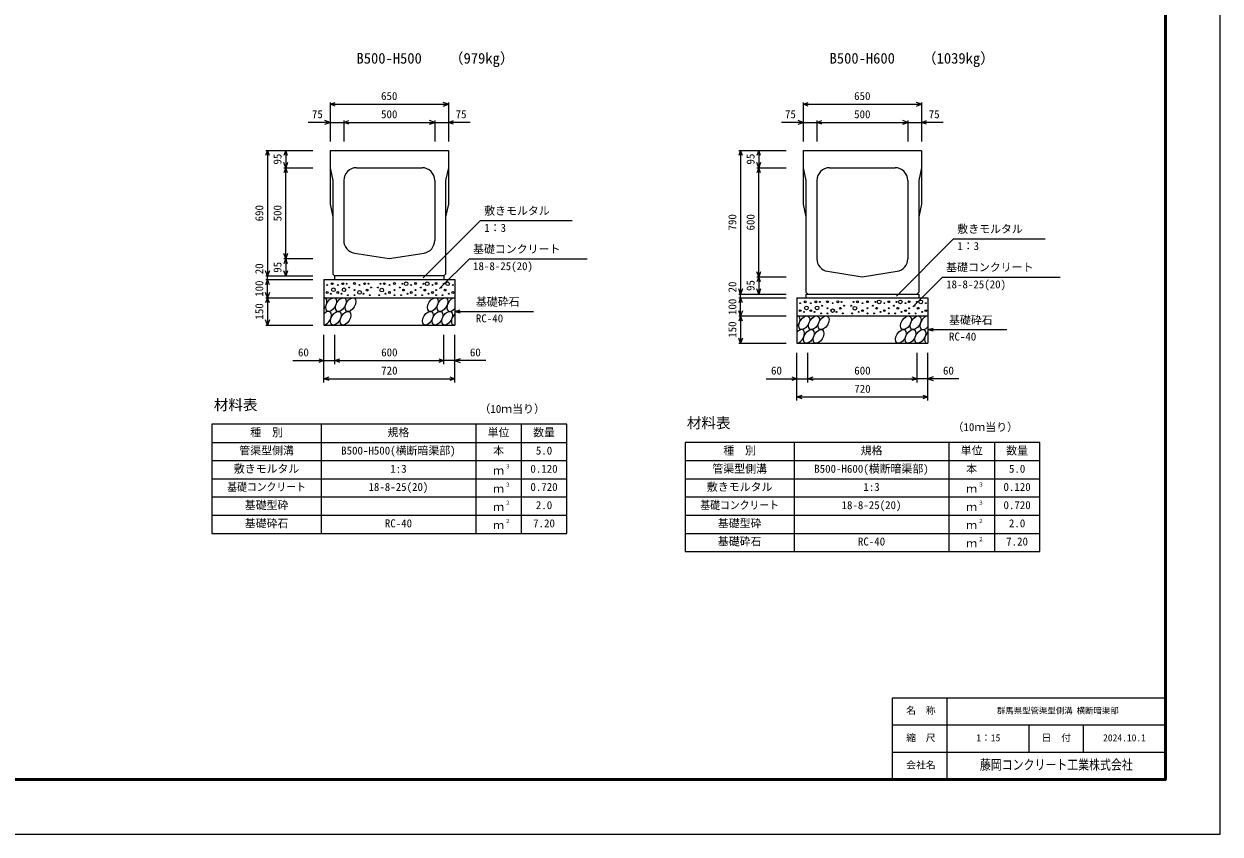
# Model space of a CAD drawing. Units: millimetres, scale not verified. Extents: x -12600 to 12600, y -4455 to 4455.
# Drawn here: x 6026 to 12600, y -4455 to 0 of the extents above; entities that cross this region are included whole.
import ezdxf
from ezdxf.enums import TextEntityAlignment as Align

# ---------------------------------------------------------------- set-up
doc = ezdxf.new("R2010")
doc.units = ezdxf.units.MM
doc.header["$LTSCALE"] = 15
for name, color, linetype, lineweight in [('0-0_DIM', 7, 'Continuous', 25), ('0-1_Defpoints', 5, 'Continuous', 25), ('0-2_HATCH', 6, 'Continuous', 25), ('0-3_HYO', 3, 'Continuous', 25), ('0-4_HYO2', 4, 'Continuous', 25), ('0-5_OUTLINE', 3, 'Continuous', 25), ('0-7_TXT', 7, 'Continuous', 25), ('0-8_WAKU', 3, 'Continuous', 25), ('0-9_WAKU-LINE', 7, 'Continuous', 25)]:
    doc.layers.add(name, color=color, linetype=linetype, lineweight=lineweight)
doc.layers.add('0-A_WAKU-TXT', color=7, linetype='Continuous')
doc.styles.add('ＭＳ ゴシック', font='')
doc.styles.get('ＭＳ ゴシック').set_extended_font_data('MS Gothic')

msp = doc.modelspace()

# ---------------------------------------------------------------- linework, layer by layer
at = {"layer": '0-0_DIM'}
for p, q in [((7708.87, -431.79), (7708.87, -646.79)), ((7708.87, -441.79), (8358.87, -441.79)), ((8358.87, -431.79), (8358.87, -646.79)), ((10308.87, -431.79), (10308.87, -646.79)), ((10308.87, -441.79), (10958.87, -441.79)), ((10958.87, -431.79), (10958.87, -646.79)), ((7708.87, -541.79), (7588.87, -541.79)), ((7783.87, -531.79), (7783.87, -646.79)), ((8283.87, -531.79), (8283.87, -646.79)), ((8478.87, -541.79), (8358.87, -541.79)), ((10308.87, -541.79), (10188.87, -541.79)), ((10383.87, -531.79), (10383.87, -646.79)), ((10883.87, -531.79), (10883.87, -646.79)), ((11078.87, -541.79), (10958.87, -541.79)), ((7354.67, -695.82), (7614.72, -695.82)), ((7364.67, -695.82), (7364.67, -1385.82)), ((7464.67, -695.82), (7464.67, -790.82)), ((9954.67, -695.82), (10214.72, -695.82)), ((9964.67, -695.82), (9964.67, -1485.82)), ((10064.67, -695.82), (10064.67, -790.82)), ((7454.67, -790.82), (7614.72, -790.82)), ((7464.67, -1290.82), (7464.67, -790.82)), ((10054.67, -790.82), (10214.72, -790.82)), ((10064.67, -1390.82), (10064.67, -790.82)), ((8535.72, -1081.58), (8220.84, -1396.46)), ((8535.72, -1081.58), (9038.38, -1081.58)), ((11135.72, -1181.58), (10820.84, -1496.46)), ((11135.72, -1181.58), (11638.38, -1181.58)), ((7454.67, -1290.82), (7614.72, -1290.82)), ((7464.67, -1290.82), (7464.67, -1385.82)), ((8474.44, -1292.17), (8310.78, -1455.82)), ((8474.44, -1292.17), (9121.31, -1292.17)), ((7354.67, -1385.82), (7614.72, -1385.82)), ((7354.67, -1405.82), (7614.72, -1405.82)), ((7364.67, -1405.82), (7364.67, -1385.82)), ((7364.67, -1505.82), (7364.67, -1405.82)), ((10054.67, -1390.82), (10214.72, -1390.82)), ((10064.67, -1390.82), (10064.67, -1485.82)), ((11074.44, -1392.17), (10910.78, -1555.82)), ((11074.44, -1392.17), (11721.31, -1392.17)), ((7354.67, -1505.82), (7614.72, -1505.82)), ((7364.67, -1505.82), (7364.67, -1655.82)), ((9954.67, -1485.82), (10214.72, -1485.82)), ((9954.67, -1505.82), (10214.72, -1505.82)), ((9964.67, -1505.82), (9964.67, -1485.82)), ((9964.67, -1605.82), (9964.67, -1505.82)), ((8393.87, -1580.82), (8422.85, -1573.06)), ((8393.87, -1580.82), (8827.18, -1580.82)), ((8393.87, -1580.82), (8422.85, -1588.59)), ((9954.67, -1605.82), (10214.72, -1605.82)), ((9964.67, -1605.82), (9964.67, -1755.82)), ((7354.67, -1655.82), (7614.72, -1655.82)), ((7674.62, -1971.34), (7674.62, -1708.99)), ((7734.62, -1871.34), (7734.62, -1708.99)), ((8334.62, -1871.34), (8334.62, -1708.99)), ((8394.62, -1971.34), (8394.62, -1708.99)), ((10993.87, -1680.82), (11022.85, -1673.06)), ((10993.87, -1680.82), (11427.18, -1680.82)), ((10993.87, -1680.82), (11022.85, -1688.59)), ((9954.67, -1755.82), (10214.72, -1755.82)), ((10274.62, -2071.34), (10274.62, -1808.99)), ((10334.62, -1971.34), (10334.62, -1808.99)), ((10934.62, -1971.34), (10934.62, -1808.99)), ((10994.62, -2071.34), (10994.62, -1808.99)), ((7504.62, -1851.34), (7674.62, -1851.34)), ((7674.62, -1851.34), (7734.62, -1851.34)), ((7734.62, -1851.34), (8334.62, -1851.34)), ((7674.62, -1951.34), (8394.62, -1951.34)), ((10104.62, -1951.34), (10274.62, -1951.34)), ((10274.62, -1951.34), (10334.62, -1951.34)), ((10334.62, -1951.34), (10934.62, -1951.34)), ((10274.62, -2051.34), (10994.62, -2051.34))]:
    msp.add_line(p, q, dxfattribs=at)
for points in [[(7737.06, -452.05), (7708.87, -441.79), (7737.06, -431.53)], [(8330.68, -452.05), (8358.87, -441.79), (8330.68, -431.53)], [(10337.06, -452.05), (10308.87, -441.79), (10337.06, -431.53)], [(10930.68, -452.05), (10958.87, -441.79), (10930.68, -431.53)], [(7680.68, -552.05), (7708.87, -541.79), (7680.68, -531.53)], [(7708.87, -541.79), (7783.87, -541.79), (8283.87, -541.79), (8358.87, -541.79)], [(7812.06, -552.05), (7783.87, -541.79), (7812.06, -531.53)], [(8255.68, -552.05), (8283.87, -541.79), (8255.68, -531.53)], [(8387.06, -552.05), (8358.87, -541.79), (8387.06, -531.53)], [(10280.68, -552.05), (10308.87, -541.79), (10280.68, -531.53)], [(10308.87, -541.79), (10383.87, -541.79), (10883.87, -541.79), (10958.87, -541.79)], [(10412.06, -552.05), (10383.87, -541.79), (10412.06, -531.53)], [(10855.68, -552.05), (10883.87, -541.79), (10855.68, -531.53)], [(10987.06, -552.05), (10958.87, -541.79), (10987.06, -531.53)], [(7374.93, -724.01), (7364.67, -695.82), (7354.41, -724.01)], [(7474.93, -724.01), (7464.67, -695.82), (7454.41, -724.01)], [(9974.93, -724.01), (9964.67, -695.82), (9954.41, -724.01)], [(10074.93, -724.01), (10064.67, -695.82), (10054.41, -724.01)], [(7474.93, -762.63), (7464.67, -790.82), (7454.41, -762.63)], [(10074.93, -762.63), (10064.67, -790.82), (10054.41, -762.63)], [(7474.93, -819.01), (7464.67, -790.82), (7454.41, -819.01)], [(10074.93, -819.01), (10064.67, -790.82), (10054.41, -819.01)], [(7474.93, -1262.63), (7464.67, -1290.82), (7454.41, -1262.63)], [(7474.93, -1319.01), (7464.67, -1290.82), (7454.41, -1319.01)], [(7374.93, -1357.63), (7364.67, -1385.82), (7354.41, -1357.63)], [(7474.93, -1357.63), (7464.67, -1385.82), (7454.41, -1357.63)], [(10074.93, -1362.63), (10064.67, -1390.82), (10054.41, -1362.63)], [(7374.93, -1434.01), (7364.67, -1405.82), (7354.41, -1434.01)], [(10074.93, -1419.01), (10064.67, -1390.82), (10054.41, -1419.01)], [(7374.93, -1477.63), (7364.67, -1505.82), (7354.41, -1477.63)], [(7374.93, -1534.01), (7364.67, -1505.82), (7354.41, -1534.01)], [(9974.93, -1457.63), (9964.67, -1485.82), (9954.41, -1457.63)], [(9974.93, -1534.01), (9964.67, -1505.82), (9954.41, -1534.01)], [(10074.93, -1457.63), (10064.67, -1485.82), (10054.41, -1457.63)], [(9974.93, -1577.63), (9964.67, -1605.82), (9954.41, -1577.63)], [(7374.93, -1627.63), (7364.67, -1655.82), (7354.41, -1627.63)], [(9974.93, -1634.01), (9964.67, -1605.82), (9954.41, -1634.01)], [(9974.93, -1727.63), (9964.67, -1755.82), (9954.41, -1727.63)], [(7646.43, -1841.08), (7674.62, -1851.34), (7646.43, -1861.6)], [(7762.81, -1861.6), (7734.62, -1851.34), (7762.81, -1841.08)], [(8306.43, -1841.08), (8334.62, -1851.34), (8306.43, -1861.6)], [(8564.62, -1851.34), (8394.62, -1851.34), (8334.62, -1851.34)], [(8422.81, -1841.08), (8394.62, -1851.34), (8422.81, -1861.6)], [(7702.81, -1961.6), (7674.62, -1951.34), (7702.81, -1941.08)], [(8366.43, -1941.08), (8394.62, -1951.34), (8366.43, -1961.6)], [(10246.43, -1941.08), (10274.62, -1951.34), (10246.43, -1961.6)], [(10362.81, -1961.6), (10334.62, -1951.34), (10362.81, -1941.08)], [(10906.43, -1941.08), (10934.62, -1951.34), (10906.43, -1961.6)], [(11164.62, -1951.34), (10994.62, -1951.34), (10934.62, -1951.34)], [(11022.81, -1941.08), (10994.62, -1951.34), (11022.81, -1961.6)], [(10302.81, -2061.6), (10274.62, -2051.34), (10302.81, -2041.08)], [(10966.43, -2041.08), (10994.62, -2051.34), (10966.43, -2061.6)]]:
    msp.add_lwpolyline(points, dxfattribs=at)
at = {"layer": '0-1_Defpoints'}
msp.add_lwpolyline([(0, -4455), (12600, -4455), (12600, 4455), (0, 4455)], close=True, dxfattribs=at)
at = {"layer": '0-2_HATCH'}
for centre, radius in [((7692.25, -1435.65), 2.5), ((7720.29, -1428.64), 5), ((7750.8, -1435.65), 2.5), ((7778.84, -1428.64), 5), ((7799.87, -1428.64), 2.5), ((7842.76, -1427.77), 5), ((7870.8, -1435.65), 2.5), ((7898.84, -1428.64), 5), ((7919.87, -1428.64), 2.5), ((7985.73, -1428.64), 2.5), ((8006.76, -1428.64), 5), ((8034.79, -1435.65), 2.5), ((8062.83, -1427.77), 5), ((8105.73, -1428.64), 2.5), ((8126.76, -1428.64), 10), ((8154.79, -1435.65), 2.5), ((8178.83, -1427.77), 5), ((8221.72, -1428.64), 2.5), ((8242.76, -1428.64), 10), ((8270.79, -1435.65), 2.5), ((8291.07, -1427.77), 5), ((8333.96, -1428.64), 2.5), ((8354.99, -1428.64), 10), ((8383.03, -1435.65), 2.5), ((7692.25, -1476.79), 5), ((7713.28, -1483.8), 2.5), ((7726.83, -1461.66), 10), ((7750.8, -1476.79), 5), ((7771.83, -1483.8), 2.5), ((7785.38, -1461.66), 10), ((7806.88, -1491.67), 2.5), ((7813.89, -1449.65), 2.5), ((7842.76, -1463.66), 2.5), ((7842.76, -1491.67), 2.5), ((7870.8, -1476.79), 10), ((7891.83, -1483.8), 2.5), ((7912.86, -1463.66), 5), ((7926.88, -1491.67), 2.5), ((7933.89, -1449.65), 2.5), ((7971.71, -1449.65), 2.5), ((7978.72, -1491.67), 2.5), ((7992.74, -1463.66), 10), ((8013.76, -1483.8), 2.5), ((8034.79, -1476.79), 5), ((8062.83, -1463.66), 2.5), ((8062.83, -1491.67), 2.5), ((8091.71, -1449.65), 2.5), ((8098.72, -1491.67), 2.5), ((8112.74, -1463.66), 5), ((8133.76, -1483.8), 2.5), ((8154.79, -1476.79), 5), ((8178.83, -1463.66), 2.5), ((8178.83, -1491.67), 2.5), ((8207.71, -1449.65), 2.5), ((8214.72, -1491.67), 2.5), ((8228.74, -1463.66), 5), ((8249.76, -1483.8), 2.5), ((8270.79, -1476.79), 5), ((8291.07, -1463.66), 2.5), ((8291.07, -1491.67), 2.5), ((8319.94, -1449.65), 2.5), ((8326.95, -1491.67), 2.5), ((8340.97, -1463.66), 5), ((8362, -1483.8), 2.5), ((8383.03, -1476.79), 5), ((10292.25, -1576.79), 5), ((10292.25, -1535.65), 2.5), ((10320.29, -1528.64), 5), ((10326.83, -1561.66), 10), ((10350.8, -1576.79), 5), ((10350.8, -1535.65), 2.5), ((10378.84, -1528.64), 5), ((10385.38, -1561.66), 10), ((10399.87, -1528.64), 2.5), ((10413.89, -1549.65), 2.5), ((10442.76, -1527.77), 5), ((10442.76, -1563.66), 2.5), ((10470.8, -1576.79), 10), ((10470.8, -1535.65), 2.5), ((10498.84, -1528.64), 5), ((10512.86, -1563.66), 5), ((10519.87, -1528.64), 2.5), ((10533.89, -1549.65), 2.5), ((10571.71, -1549.65), 2.5), ((10592.74, -1563.66), 10), ((10585.73, -1528.64), 2.5), ((10606.76, -1528.64), 5), ((10634.79, -1576.79), 5), ((10634.79, -1535.65), 2.5), ((10662.83, -1527.77), 5), ((10662.83, -1563.66), 2.5), ((10691.71, -1549.65), 2.5), ((10705.73, -1528.64), 2.5), ((10712.74, -1563.66), 5), ((10726.76, -1528.64), 10), ((10754.79, -1576.79), 5), ((10754.79, -1535.65), 2.5), ((10778.83, -1527.77), 5), ((10778.83, -1563.66), 2.5), ((10807.71, -1549.65), 2.5), ((10821.72, -1528.64), 2.5), ((10828.74, -1563.66), 5), ((10842.76, -1528.64), 10), ((10870.79, -1576.79), 5), ((10870.79, -1535.65), 2.5), ((10891.07, -1527.77), 5), ((10891.07, -1563.66), 2.5), ((10919.94, -1549.65), 2.5), ((10933.96, -1528.64), 2.5), ((10940.97, -1563.66), 5), ((10954.99, -1528.64), 10), ((10983.03, -1576.79), 5), ((10983.03, -1535.65), 2.5), ((10313.28, -1583.8), 2.5), ((10371.83, -1583.8), 2.5), ((10406.88, -1591.67), 2.5), ((10442.76, -1591.67), 2.5), ((10491.83, -1583.8), 2.5), ((10526.88, -1591.67), 2.5), ((10578.72, -1591.67), 2.5), ((10613.76, -1583.8), 2.5), ((10662.83, -1591.67), 2.5), ((10698.72, -1591.67), 2.5), ((10733.76, -1583.8), 2.5), ((10778.83, -1591.67), 2.5), ((10814.72, -1591.67), 2.5), ((10849.76, -1583.8), 2.5), ((10891.07, -1591.67), 2.5), ((10926.95, -1591.67), 2.5), ((10962, -1583.8), 2.5)]:
    msp.add_circle(centre, radius, dxfattribs=at)
for centre, start_param, end_param in [((7661.51, -1543.34), 4.385593, 6.6745444), ((8380.01, -1543.34), 0.3357715, 4.4411806), ((7686.83, -1618.33), 3.5111464, 7.548991), ((8405.33, -1618.33), 1.2110787, 3.5658734), ((10261.51, -1643.34), 4.385593, 6.6745444), ((10980.01, -1643.34), 0.3357715, 4.4411806), ((10286.83, -1718.33), 3.5111464, 7.548991), ((11005.33, -1718.33), 1.2110787, 3.5658734)]:
    msp.add_ellipse(centre, major_axis=(21.81, 35.31), ratio=0.5792, start_param=start_param, end_param=end_param, dxfattribs=at)
for centre in [(7714.71, -1543.34), (7767.92, -1543.34), (7821.13, -1543.34), (8273.59, -1543.34), (8326.8, -1543.34), (7740.03, -1618.33), (7793.24, -1618.33), (8245.71, -1618.33), (8298.91, -1618.33), (8352.12, -1618.33), (10314.71, -1643.34), (10367.92, -1643.34), (10421.13, -1643.34), (10873.59, -1643.34), (10926.8, -1643.34), (10340.03, -1718.33), (10393.24, -1718.33), (10845.71, -1718.33), (10898.91, -1718.33), (10952.12, -1718.33)]:
    msp.add_ellipse(centre, major_axis=(21.81, 35.31), ratio=0.5792, dxfattribs=at)
at = {"layer": '0-3_HYO'}
for p, q in [((7659.62, -2201.34), (7659.62, -2801.34)), ((8509.62, -2201.34), (8509.62, -2801.34)), ((8759.62, -2201.34), (8759.62, -2801.34)), ((7059.62, -2301.34), (9009.62, -2301.34)), ((10259.62, -2301.34), (10259.62, -2901.34)), ((11109.62, -2301.34), (11109.62, -2901.34)), ((11359.62, -2301.34), (11359.62, -2901.34)), ((9659.62, -2401.34), (11609.62, -2401.34))]:
    msp.add_line(p, q, dxfattribs=at)
for points in [[(7059.62, -2801.34), (9009.62, -2801.34), (9009.62, -2201.34), (7059.62, -2201.34)], [(9659.62, -2901.34), (11609.62, -2901.34), (11609.62, -2301.34), (9659.62, -2301.34)]]:
    msp.add_lwpolyline(points, close=True, dxfattribs=at)
at = {"layer": '0-4_HYO2'}
for p, q in [((7059.62, -2401.34), (9009.62, -2401.34)), ((7059.62, -2501.34), (9009.62, -2501.34)), ((9659.62, -2501.34), (11609.62, -2501.34)), ((7059.62, -2601.34), (9009.62, -2601.34)), ((9659.62, -2601.34), (11609.62, -2601.34)), ((7059.62, -2701.34), (9009.62, -2701.34)), ((9659.62, -2701.34), (11609.62, -2701.34)), ((9659.62, -2801.34), (11609.62, -2801.34))]:
    msp.add_line(p, q, dxfattribs=at)
at = {"layer": '0-5_OUTLINE'}
for p, q in [((7708.87, -695.82), (7708.87, -990.82)), ((7708.87, -695.82), (8358.87, -695.82)), ((8358.87, -695.82), (8358.87, -990.82)), ((10308.87, -695.82), (10958.87, -695.82)), ((7708.87, -790.82), (7723.87, -860.82)), ((7853.87, -790.82), (8213.87, -790.82)), ((8358.87, -790.82), (8343.87, -860.82)), ((10308.87, -790.82), (10323.87, -860.82)), ((10453.87, -790.82), (10813.87, -790.82)), ((10958.87, -790.82), (10943.87, -860.82)), ((7723.87, -860.82), (7723.87, -1375.82)), ((7783.87, -860.82), (7783.87, -1191.13)), ((8283.87, -860.82), (8283.87, -1191.13)), ((8343.87, -860.82), (8343.87, -1375.82)), ((10323.87, -860.82), (10323.87, -1475.82)), ((10383.87, -860.82), (10383.87, -1291.13)), ((10883.87, -860.82), (10883.87, -1291.13)), ((10943.87, -860.82), (10943.87, -1475.82)), ((7708.87, -990.82), (7723.87, -1060.82)), ((8358.87, -990.82), (8343.87, -1060.82)), ((7842.81, -1260.25), (8033.87, -1290.82)), ((8033.87, -1290.82), (8224.93, -1260.25)), ((8333.87, -1385.82), (8343.87, -1375.82)), ((10442.81, -1360.25), (10633.87, -1390.82)), ((10633.87, -1390.82), (10824.93, -1360.25)), ((7673.87, -1405.82), (8393.87, -1405.82)), ((7673.87, -1405.82), (7673.87, -1655.82)), ((8333.87, -1385.82), (7733.87, -1385.82)), ((8333.87, -1385.82), (8333.87, -1405.82)), ((8393.87, -1405.82), (8393.87, -1655.82)), ((7673.87, -1505.82), (8393.87, -1505.82)), ((10273.87, -1505.82), (10993.87, -1505.82)), ((10273.87, -1505.82), (10273.87, -1755.82)), ((10323.87, -1475.82), (10333.87, -1485.82)), ((10323.87, -1485.82), (10943.87, -1485.82)), ((10323.87, -1485.82), (10323.87, -1505.82)), ((10933.87, -1485.82), (10943.87, -1475.82)), ((10943.87, -1485.82), (10943.87, -1505.82)), ((10993.87, -1505.82), (10993.87, -1755.82)), ((10273.87, -1605.82), (10993.87, -1605.82)), ((7673.87, -1655.82), (8393.87, -1655.82)), ((10273.87, -1755.82), (10993.87, -1755.82))]:
    msp.add_line(p, q, dxfattribs=at)
for points in [[(10308.87, -695.82), (10308.87, -990.82), (10323.87, -1060.82)], [(10958.87, -695.82), (10958.87, -990.82), (10943.87, -1060.82)], [(7723.87, -1375.82), (7733.87, -1385.82), (7733.87, -1405.82)]]:
    msp.add_lwpolyline(points, dxfattribs=at)
for centre, start, end in [((7853.87, -860.82), 90, 180), ((8213.87, -860.82), 0, 90), ((10453.87, -860.82), 90, 180), ((10813.87, -860.82), 0, 90), ((7853.87, -1191.13), 180, 260.90972), ((8213.87, -1191.13), 279.09028, 0), ((10453.87, -1291.13), 180, 260.90972), ((10813.87, -1291.13), 279.09028, 0)]:
    msp.add_arc(centre, 70, start, end, dxfattribs=at)
at = {"layer": '0-8_WAKU'}
for p, q in [((10800, -3705), (12300, -3705)), ((10800, -4155), (10800, -3705))]:
    msp.add_line(p, q, dxfattribs=at)
at = {"layer": '0-8_WAKU', "lineweight": 50}
msp.add_lwpolyline([(300, -4155), (12300, -4155), (12300, 4155), (300, 4155)], close=True, dxfattribs=at)
at = {"layer": '0-9_WAKU-LINE'}
for p, q in [((11100, -4155), (11100, -3705)), ((10800, -3855), (12300, -3855)), ((11550, -4005), (11550, -3855)), ((11850, -4005), (11850, -3855)), ((10800, -4005), (12300, -4005))]:
    msp.add_line(p, q, dxfattribs=at)

# ---------------------------------------------------------------- texts
at = {"layer": '0-0_DIM', "style": 'ＭＳ ゴシック'}
for s, p in [('650', (7988.87, -431.79)), ('650', (10588.87, -431.79)), ('75', (7608.87, -531.79)), ('500', (7988.87, -531.79)), ('75', (8398.87, -531.79)), ('75', (10208.87, -531.79)), ('500', (10588.87, -531.79)), ('75', (10998.87, -531.79)), ('敷きモルタル', (8555.72, -1062.85)), ('1：3', (8555.72, -1156.66)), ('敷きモルタル', (11155.72, -1162.85)), ('基礎コンクリート', (8494.44, -1273.43)), ('1：3', (11155.72, -1256.66)), ('18-8-25(20)', (8494.44, -1367.25)), ('基礎コンクリート', (11094.44, -1373.43)), ('18-8-25(20)', (11094.44, -1467.25)), ('基礎砕石', (8510.19, -1563.65)), ('RC-40', (8510.19, -1654.34)), ('基礎砕石', (11110.19, -1663.65)), ('RC-40', (11110.19, -1754.34)), ('60', (7532.18, -1841.34)), ('600', (7989.62, -1841.34)), ('60', (8477.06, -1841.34)), ('720', (7989.62, -1941.34)), ('60', (10132.18, -1941.34)), ('600', (10589.62, -1941.34)), ('60', (11077.06, -1941.34)), ('720', (10589.62, -2041.34))]:
    msp.add_text(s, height=43.99, dxfattribs=at).set_placement(p, align=Align.BOTTOM_LEFT)
for s, p in [('95', (7454.67, -773.32)), ('95', (10054.67, -773.32)), ('690', (7354.67, -1085.82)), ('500', (7454.67, -1085.82)), ('790', (9954.67, -1135.82)), ('600', (10054.67, -1135.82)), ('95', (7454.67, -1368.32)), ('20', (7354.67, -1376.61)), ('100', (7354.67, -1500.82)), ('20', (9954.67, -1476.61)), ('95', (10054.67, -1468.32)), ('150', (7354.67, -1625.82)), ('100', (9954.67, -1600.82)), ('150', (9954.67, -1725.82))]:
    msp.add_text(s, height=43.99, rotation=90, dxfattribs=at).set_placement(p, align=Align.BOTTOM_LEFT)
at = {"layer": '0-7_TXT', "style": 'ＭＳ ゴシック'}
for s, height, p in [('B500-H500', 58.65, (7853.87, -235.82)), ('（979kg）', 58.65, (8362.24, -235.82)), ('B500-H600', 58.65, (10453.87, -235.82)), ('（1039kg）', 58.65, (10962.24, -235.82)), ('材料表', 58.65, (7069.62, -2141.34)), ('（10ｍ当り）', 43.99, (8529.62, -2152.34)), ('材料表', 58.65, (9669.62, -2241.34)), ('種\u3000別', 43.99, (7269.62, -2281.34)), ('規格', 43.99, (8024.62, -2281.34)), ('単位', 43.99, (8574.62, -2281.34)), ('数量', 43.99, (8824.62, -2281.34)), ('（10ｍ当り）', 43.99, (11129.62, -2252.34)), ('管渠型側溝', 43.99, (7209.62, -2381.34)), ('B500-H500(横断暗渠部)', 43.99, (7769.62, -2381.34)), ('本', 43.99, (8604.62, -2381.34)), ('5.0', 43.99, (8839.62, -2381.34)), ('種\u3000別', 43.99, (9869.62, -2381.34)), ('規格', 43.99, (10624.62, -2381.34)), ('単位', 43.99, (11174.62, -2381.34)), ('数量', 43.99, (11424.62, -2381.34)), ('敷きモルタル', 43.99, (7179.62, -2481.34)), ('1:3', 43.99, (8039.62, -2481.34)), ('３', 21.99, (8670.16, -2450.97)), ('0.120', 43.99, (8809.62, -2481.34)), ('管渠型側溝', 43.99, (9809.62, -2481.34)), ('B500-H600(横断暗渠部)', 43.99, (10369.62, -2481.34)), ('本', 43.99, (11204.62, -2481.34)), ('5.0', 43.99, (11439.62, -2481.34)), ('ｍ', 43.99, (8604.62, -2491.34)), ('18-8-25(20)', 43.99, (7919.62, -2581.34)), ('ｍ', 43.99, (8604.62, -2591.34)), ('３', 21.99, (8670.16, -2550.97)), ('0.720', 43.99, (8809.62, -2581.34)), ('敷きモルタル', 43.99, (9779.62, -2581.34)), ('1:3', 43.99, (10639.62, -2581.34)), ('ｍ', 43.99, (11204.62, -2591.34)), ('３', 21.99, (11270.16, -2550.97)), ('0.120', 43.99, (11409.62, -2581.34)), ('基礎型砕', 43.99, (7239.62, -2681.34)), ('２', 21.99, (8670.16, -2650.97)), ('2.0', 43.99, (8839.62, -2681.34)), ('18-8-25(20)', 43.99, (10519.62, -2681.34)), ('３', 21.99, (11270.16, -2650.97)), ('0.720', 43.99, (11409.62, -2681.34)), ('ｍ', 43.99, (8604.62, -2691.34)), ('ｍ', 43.99, (11204.62, -2691.34)), ('基礎砕石', 43.99, (7239.62, -2781.34)), ('RC-40', 43.99, (8009.62, -2781.34)), ('ｍ', 43.99, (8604.62, -2791.34)), ('２', 21.99, (8670.16, -2750.97)), ('7.20', 43.99, (8824.62, -2781.34)), ('基礎型砕', 43.99, (9839.62, -2781.34)), ('ｍ', 43.99, (11204.62, -2791.34)), ('２', 21.99, (11270.16, -2750.97)), ('2.0', 43.99, (11439.62, -2781.34)), ('基礎砕石', 43.99, (9839.62, -2881.34)), ('RC-40', 43.99, (10609.62, -2881.34)), ('２', 21.99, (11270.16, -2850.97)), ('7.20', 43.99, (11424.62, -2881.34)), ('ｍ', 43.99, (11204.62, -2891.34))]:
    msp.add_text(s, height=height, dxfattribs=at).set_placement(p, align=Align.BOTTOM_LEFT)
at = {"layer": '0-7_TXT', "style": 'ＭＳ ゴシック', "width": 0.9}
for p in [(7143.62, -2581.34), (9743.62, -2681.34)]:
    msp.add_text('基礎コンクリート', height=43.99, dxfattribs=at).set_placement(p, align=Align.BOTTOM_LEFT)
at = {"layer": '0-A_WAKU-TXT', "style": 'ＭＳ ゴシック'}
for s, height, p in [('名\u3000称', 38.49, (10874.93, -3806.25)), ('群馬県型管渠型側溝 横断暗渠部', 32.99, (11373.75, -3802.5)), ('縮\u3000尺', 38.49, (10874.93, -3956.25)), ('1：15', 38.49, (11260.12, -3956.25)), ('日\u3000付', 38.49, (11618.92, -3956.25)), ('2024.10.1', 38.49, (11956.88, -3956.25)), ('会社名', 38.49, (10874.93, -4106.25))]:
    msp.add_text(s, height=height, dxfattribs=at).set_placement(p, align=Align.BOTTOM_LEFT)
at = {"layer": '0-A_WAKU-TXT', "style": 'ＭＳ ゴシック', "width": 0.8}
msp.add_text('藤岡コンクリート工業株式会社', height=54.99, dxfattribs=at).set_placement((11280, -4117.5), align=Align.BOTTOM_LEFT)

doc.saveas('drawing.dxf')
